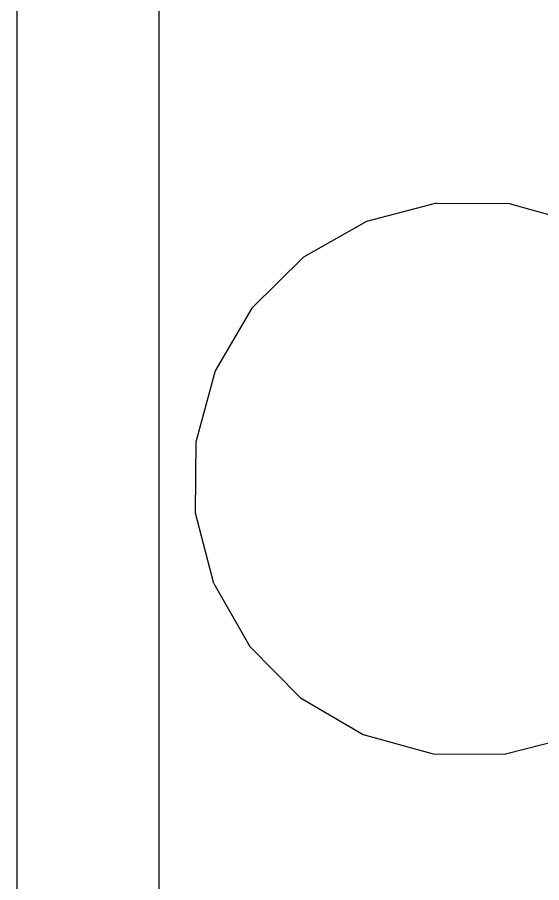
# Model space of a CAD drawing. Header units: inches. Extents: x 0 to 54693, y 0 to 31146.
# Drawn here: x 50653 to 50969, y 8200 to 8721 of the extents above; entities that cross this region are included whole.
import ezdxf

# ---------------------------------------------------------------- set-up
doc = ezdxf.new("R2010")
doc.units = ezdxf.units.IN
doc.header["$MEASUREMENT"] = 0
doc.layers.add('Added', color=3, linetype='Continuous')

msp = doc.modelspace()

# ---------------------------------------------------------------- linework, layer by layer
at = {"layer": 'Added', "linetype": 'Continuous', "lineweight": -2, "ltscale": 0.18}
for p, q in [((50653.23, 7968.35), (50653.23, 9843.35)), ((50738.46, 9843.35), (50738.46, 7968.35)), ((50905.52, 8609.06), (50863.33, 8598.06)), ((50905.52, 8609.06), (50949.11, 8608.78)), ((50949.11, 8608.78), (50991.15, 8597.22)), ((50863.33, 8598.06), (50825.44, 8576.51)), ((50794.41, 8545.88), (50825.44, 8576.51)), ((50794.41, 8545.88), (50772.36, 8508.27)), ((50772.36, 8508.27), (50760.8, 8466.23)), ((50760.52, 8422.64), (50760.8, 8466.23)), ((50771.53, 8380.46), (50760.52, 8422.64)), ((50771.53, 8380.46), (50793.08, 8342.56)), ((50823.7, 8311.53), (50793.08, 8342.56)), ((50823.7, 8311.53), (50861.31, 8289.49)), ((50861.31, 8289.49), (50903.35, 8277.93)), ((50989.13, 8288.65), (50946.94, 8277.64)), ((50903.35, 8277.93), (50946.94, 8277.64))]:
    msp.add_line(p, q, dxfattribs=at)

doc.saveas('drawing.dxf')
